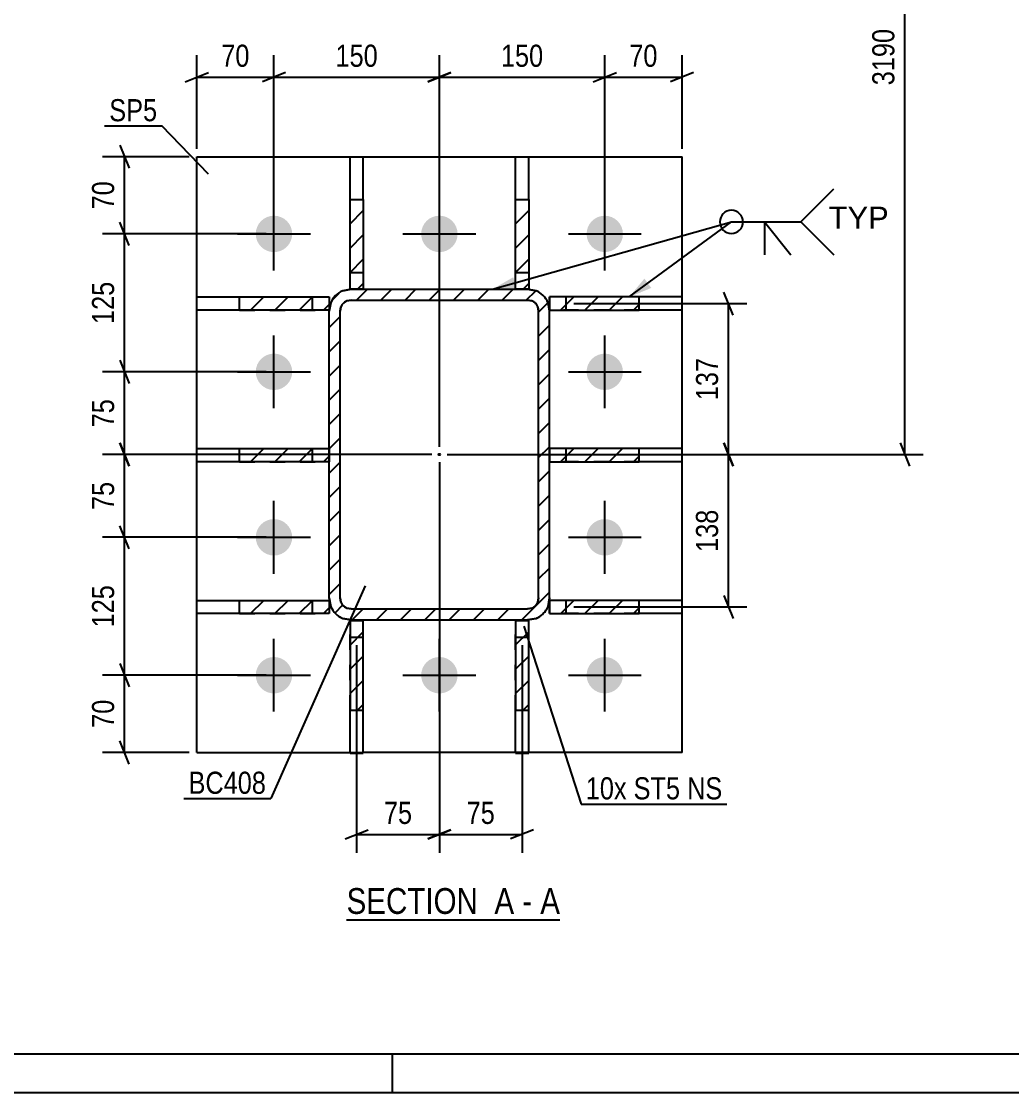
# Model space of a CAD drawing. Header units: millimetres. Extents: x 0 to 841, y 0 to 594.
# Drawn here: x 372.9 to 501.2, y 0 to 138.7 of the extents above; entities that cross this region are included whole.
import ezdxf

# ---------------------------------------------------------------- set-up
doc = ezdxf.new("R2010")
doc.units = ezdxf.units.MM
doc.linetypes.add('DXK_LINE_DOT2', pattern=[3.9198, 1.9599, -1.9599])
doc.linetypes.add('DXK_LINE_DOT3', pattern=[5.9187, 2.979, -0.9799, 0.9799, -0.9799])
doc.styles.add('Arial', font='ARIAL.TTF', dxfattribs={"height": 0.2})
doc.styles.add('Arial Narrow', font='ARIALN.TTF', dxfattribs={"height": 0.2})

# ---------------------------------------------------------------- blocks, each defined once
blk = doc.blocks.new('Unknown-761548467-1132')
at = {"color": 5, "linetype": 'Continuous'}
for p, q in [((5, 5), (836, 5)), ((421, 0), (421, 5)), ((0, 0), (841, 0))]:
    blk.add_line(p, q, dxfattribs=at)
blk = doc.blocks.new('Unknown-761548467-13 - 2475')
at = {"color": 6, "linetype": 'Continuous'}
blk.add_line((415.06, 22.39), (442.7, 22.39), dxfattribs=at)
at = {"color": 0, "linetype": 'Continuous'}
for points in [[(433.16, 23.14), (433.16, 26.64), (415.06, 26.64), (415.06, 23.14)], [(436.77, 23.14), (436.77, 26.64), (434.21, 26.64), (434.21, 23.14)], [(439.1, 23.14), (439.1, 26.64), (437.82, 26.64), (437.82, 23.14)], [(442.7, 23.14), (442.7, 26.64), (440.15, 26.64), (440.15, 23.14)]]:
    blk.add_wipeout(points, dxfattribs=at)
at = {"color": 7, "linetype": 'Continuous', "style": 'Arial Narrow'}
for s, p in [('SECTION ', (415.06, 23.14)), ('A', (434.21, 23.14)), ('A', (440.15, 23.14)), ('-', (437.82, 23.14))]:
    blk.add_text(s, height=3.34, dxfattribs=at).set_placement(p)
blk = doc.blocks.new('Part-761548467-2501 - 2475')
at = {"linetype": 'Continuous'}
h = blk.add_hatch(dxfattribs=at)
h.set_pattern_fill('', scale=0.7, style=0, pattern_type=0)
h.set_pattern_definition([(45, (441.3636, 103.0292), (-1.57154, 1.57154), [])])
h.paths.add_polyline_path([(452.96, 103.03), (441.36, 103.03), (441.36, 101.31), (452.96, 101.31)])
at = {"color": 7, "linetype": 'DXK_LINE_DOT2'}
for p, q in [((441.36, 101.31), (441.36, 103.03)), ((452.96, 103.03), (441.36, 103.03)), ((443.51, 101.31), (443.51, 103.03)), ((452.96, 101.31), (441.36, 101.31))]:
    blk.add_line(p, q, dxfattribs=at)
at = {"color": 2, "linetype": 'Continuous'}
for p, q in [((452.96, 103.03), (441.36, 103.03)), ((441.36, 103.03), (441.36, 101.31)), ((458.51, 103.03), (452.96, 103.03)), ((452.96, 101.31), (452.96, 103.03)), ((458.51, 101.31), (458.51, 103.03)), ((441.36, 101.31), (452.96, 101.31)), ((458.51, 101.31), (452.96, 101.31))]:
    blk.add_line(p, q, dxfattribs=at)
blk = doc.blocks.new('Part-761548467-2489 - 2475')
at = {"color": 2, "linetype": 'Continuous'}
for p, q in [((395.65, 44.05), (395.65, 121.2)), ((395.65, 121.2), (458.51, 121.2)), ((458.51, 44.05), (458.51, 121.2)), ((395.65, 44.05), (415.51, 44.05)), ((436.94, 44.05), (417.22, 44.05)), ((458.51, 44.05), (438.65, 44.05))]:
    blk.add_line(p, q, dxfattribs=at)
at = {"color": 7, "linetype": 'DXK_LINE_DOT2'}
for p, q in [((415.51, 44.05), (417.22, 44.05)), ((438.65, 44.05), (436.94, 44.05))]:
    blk.add_line(p, q, dxfattribs=at)
blk = doc.blocks.new('Bolt-761548467-2575 - 2475')
at = {"linetype": 'Continuous'}
for points in [[(403.29, 111.2, -1), (408.01, 111.2, -1)], [(424.72, 111.2, -1), (429.44, 111.2, -1)], [(446.15, 111.2, -1), (450.86, 111.2, -1)], [(403.29, 93.34, -1), (408.01, 93.34, -1)], [(446.15, 93.34, -1), (450.86, 93.34, -1)], [(403.29, 71.91, -1), (408.01, 71.91, -1)], [(446.15, 71.91, -1), (450.86, 71.91, -1)], [(403.29, 54.05, -1), (408.01, 54.05, -1)], [(424.72, 54.05, -1), (429.44, 54.05, -1)], [(446.15, 54.05, -1), (450.86, 54.05, -1)]]:
    blk.add_hatch(color=1, dxfattribs=at).paths.add_polyline_path(points)
at = {"color": 1, "linetype": 'Continuous'}
for p, q in [((405.65, 106.48), (405.65, 115.91)), ((427.08, 106.48), (427.08, 115.91)), ((448.51, 106.48), (448.51, 115.91)), ((400.94, 111.2), (410.36, 111.2)), ((422.36, 111.2), (431.79, 111.2)), ((443.79, 111.2), (453.22, 111.2)), ((405.65, 88.63), (405.65, 98.05)), ((448.51, 88.63), (448.51, 98.05)), ((400.94, 93.34), (410.36, 93.34)), ((443.79, 93.34), (453.22, 93.34)), ((405.65, 67.2), (405.65, 76.63)), ((448.51, 67.2), (448.51, 76.63)), ((400.94, 71.91), (410.36, 71.91)), ((443.79, 71.91), (453.22, 71.91)), ((405.65, 49.34), (405.65, 58.77)), ((427.08, 49.34), (427.08, 58.77)), ((448.51, 49.34), (448.51, 58.77)), ((400.94, 54.05), (410.36, 54.05)), ((422.36, 54.05), (431.79, 54.05)), ((443.79, 54.05), (453.22, 54.05))]:
    blk.add_line(p, q, dxfattribs=at)
blk = doc.blocks.new('Part-761548467-2506 - 2475')
at = {"linetype": 'Continuous'}
h = blk.add_hatch(dxfattribs=at)
h.set_pattern_fill('', scale=0.7, style=0, pattern_type=0)
h.set_pattern_definition([(45, (441.3636, 83.3863), (-1.57154, 1.57154), [])])
h.paths.add_polyline_path([(452.96, 83.39), (441.36, 83.39), (441.36, 81.67), (452.96, 81.67)])
at = {"color": 7, "linetype": 'DXK_LINE_DOT2'}
for p, q in [((441.36, 81.67), (441.36, 83.39)), ((452.96, 83.39), (441.36, 83.39)), ((443.51, 81.67), (443.51, 83.39)), ((452.96, 81.67), (441.36, 81.67))]:
    blk.add_line(p, q, dxfattribs=at)
at = {"color": 2, "linetype": 'Continuous'}
for p, q in [((452.96, 83.39), (441.36, 83.39)), ((441.36, 83.39), (441.36, 81.67)), ((458.51, 83.39), (452.96, 83.39)), ((452.96, 81.67), (452.96, 83.39)), ((458.51, 81.67), (458.51, 83.39)), ((441.36, 81.67), (452.96, 81.67)), ((458.51, 81.67), (452.96, 81.67))]:
    blk.add_line(p, q, dxfattribs=at)
blk = doc.blocks.new('Part-761548467-2511 - 2475')
at = {"linetype": 'Continuous'}
h = blk.add_hatch(dxfattribs=at)
h.set_pattern_fill('', scale=0.7, style=0, pattern_type=0)
h.set_pattern_definition([(45, (441.3636, 63.7435), (-1.57154, 1.57154), [])])
h.paths.add_polyline_path([(452.96, 63.74), (441.36, 63.74), (441.36, 62.03), (452.96, 62.03)])
at = {"color": 7, "linetype": 'DXK_LINE_DOT2'}
for p, q in [((441.36, 62.03), (441.36, 63.74)), ((452.96, 63.74), (441.36, 63.74)), ((443.51, 62.03), (443.51, 63.74)), ((452.96, 62.03), (441.36, 62.03))]:
    blk.add_line(p, q, dxfattribs=at)
at = {"color": 2, "linetype": 'Continuous'}
for p, q in [((452.96, 63.74), (441.36, 63.74)), ((441.36, 63.74), (441.36, 62.03)), ((458.51, 63.74), (452.96, 63.74)), ((452.96, 62.03), (452.96, 63.74)), ((458.51, 62.03), (458.51, 63.74)), ((441.36, 62.03), (452.96, 62.03)), ((458.51, 62.03), (452.96, 62.03))]:
    blk.add_line(p, q, dxfattribs=at)
blk = doc.blocks.new('Part-761548467-2516 - 2475')
at = {"linetype": 'Continuous'}
h = blk.add_hatch(dxfattribs=at)
h.set_pattern_fill('', scale=0.7, style=0, pattern_type=0)
h.set_pattern_definition([(45, (401.2002, 103.0292), (-1.57154, 1.57154), [])])
h.paths.add_polyline_path([(412.79, 103.03), (401.2, 103.03), (401.2, 101.31), (412.79, 101.31)])
at = {"color": 2, "linetype": 'Continuous'}
for p, q in [((395.65, 103.03), (401.2, 103.03)), ((395.65, 101.31), (395.65, 103.03)), ((401.2, 103.03), (412.79, 103.03)), ((401.2, 101.31), (401.2, 103.03)), ((412.79, 103.03), (412.79, 101.31)), ((401.2, 101.31), (395.65, 101.31)), ((412.79, 101.31), (401.2, 101.31))]:
    blk.add_line(p, q, dxfattribs=at)
at = {"color": 7, "linetype": 'DXK_LINE_DOT2'}
for p, q in [((401.2, 103.03), (412.79, 103.03)), ((410.65, 101.31), (410.65, 103.03)), ((412.79, 103.03), (412.79, 101.31)), ((401.2, 101.31), (412.79, 101.31))]:
    blk.add_line(p, q, dxfattribs=at)
blk = doc.blocks.new('Part-761548467-2521 - 2475')
at = {"linetype": 'Continuous'}
h = blk.add_hatch(dxfattribs=at)
h.set_pattern_fill('', scale=0.7, style=0, pattern_type=0)
h.set_pattern_definition([(45, (401.2002, 83.3863), (-1.57154, 1.57154), [])])
h.paths.add_polyline_path([(412.79, 83.39), (401.2, 83.39), (401.2, 81.67), (412.79, 81.67)])
at = {"color": 2, "linetype": 'Continuous'}
for p, q in [((395.65, 83.39), (401.2, 83.39)), ((395.65, 81.67), (395.65, 83.39)), ((401.2, 83.39), (412.79, 83.39)), ((401.2, 81.67), (401.2, 83.39)), ((412.79, 83.39), (412.79, 81.67)), ((401.2, 81.67), (395.65, 81.67)), ((412.79, 81.67), (401.2, 81.67))]:
    blk.add_line(p, q, dxfattribs=at)
at = {"color": 7, "linetype": 'DXK_LINE_DOT2'}
for p, q in [((401.2, 83.39), (412.79, 83.39)), ((410.65, 81.67), (410.65, 83.39)), ((412.79, 83.39), (412.79, 81.67)), ((401.2, 81.67), (412.79, 81.67))]:
    blk.add_line(p, q, dxfattribs=at)
blk = doc.blocks.new('Part-761548467-2526 - 2475')
at = {"linetype": 'Continuous'}
h = blk.add_hatch(dxfattribs=at)
h.set_pattern_fill('', scale=0.7, style=0, pattern_type=0)
h.set_pattern_definition([(45, (401.2002, 63.7435), (-1.57154, 1.57154), [])])
h.paths.add_polyline_path([(412.79, 63.74), (401.2, 63.74), (401.2, 62.03), (412.79, 62.03)])
at = {"color": 2, "linetype": 'Continuous'}
for p, q in [((395.65, 63.74), (401.2, 63.74)), ((395.65, 62.03), (395.65, 63.74)), ((401.2, 63.74), (412.79, 63.74)), ((401.2, 62.03), (401.2, 63.74)), ((412.79, 63.74), (412.79, 62.03)), ((401.2, 62.03), (395.65, 62.03)), ((412.79, 62.03), (401.2, 62.03))]:
    blk.add_line(p, q, dxfattribs=at)
at = {"color": 7, "linetype": 'DXK_LINE_DOT2'}
for p, q in [((401.2, 63.74), (412.79, 63.74)), ((410.65, 62.03), (410.65, 63.74)), ((412.79, 63.74), (412.79, 62.03)), ((401.2, 62.03), (412.79, 62.03))]:
    blk.add_line(p, q, dxfattribs=at)
blk = doc.blocks.new('Part-761548467-2531 - 2475')
at = {"linetype": 'Continuous'}
h = blk.add_hatch(dxfattribs=at)
h.set_pattern_fill('', scale=0.7, style=0, pattern_type=0)
h.set_pattern_definition([(45, (415.5065, 61.1006), (-1.57154, 1.57154), [])])
h.paths.add_polyline_path([(417.22, 61.1), (415.51, 61.1), (415.51, 49.51), (417.22, 49.51)])
at = {"color": 7, "linetype": 'DXK_LINE_DOT2'}
for p, q in [((415.51, 49.51), (415.51, 61.1)), ((417.22, 61.1), (415.51, 61.1)), ((417.22, 49.51), (417.22, 61.1)), ((415.51, 58.96), (417.22, 58.96))]:
    blk.add_line(p, q, dxfattribs=at)
at = {"color": 2, "linetype": 'Continuous'}
for p, q in [((417.22, 61.1), (415.51, 61.1)), ((415.51, 61.1), (415.51, 49.51)), ((417.22, 49.51), (417.22, 61.1)), ((415.51, 43.96), (415.51, 49.51)), ((415.51, 49.51), (417.22, 49.51)), ((417.22, 43.96), (417.22, 49.51)), ((415.51, 43.96), (417.22, 43.96))]:
    blk.add_line(p, q, dxfattribs=at)
blk = doc.blocks.new('Part-761548467-2536 - 2475')
at = {"linetype": 'Continuous'}
h = blk.add_hatch(dxfattribs=at)
h.set_pattern_fill('', scale=0.7, style=0, pattern_type=0)
h.set_pattern_definition([(45, (436.935, 61.1006), (-1.57154, 1.57154), [])])
h.paths.add_polyline_path([(438.65, 61.1), (436.94, 61.1), (436.94, 49.51), (438.65, 49.51)])
at = {"color": 7, "linetype": 'DXK_LINE_DOT2'}
for p, q in [((436.94, 49.51), (436.94, 61.1)), ((438.65, 61.1), (436.94, 61.1)), ((438.65, 49.51), (438.65, 61.1)), ((436.94, 58.96), (438.65, 58.96))]:
    blk.add_line(p, q, dxfattribs=at)
at = {"color": 2, "linetype": 'Continuous'}
for p, q in [((438.65, 61.1), (436.94, 61.1)), ((436.94, 61.1), (436.94, 49.51)), ((438.65, 49.51), (438.65, 61.1)), ((436.94, 43.96), (436.94, 49.51)), ((436.94, 49.51), (438.65, 49.51)), ((438.65, 43.96), (438.65, 49.51)), ((436.94, 43.96), (438.65, 43.96))]:
    blk.add_line(p, q, dxfattribs=at)
blk = doc.blocks.new('Part-761548467-2541 - 2475')
at = {"linetype": 'Continuous'}
h = blk.add_hatch(dxfattribs=at)
h.set_pattern_fill('', scale=0.7, style=0, pattern_type=0)
h.set_pattern_definition([(45, (415.5065, 115.646), (-1.57154, 1.57154), [])])
h.paths.add_polyline_path([(417.22, 115.65), (415.51, 115.65), (415.51, 104.05), (417.22, 104.05)])
at = {"color": 2, "linetype": 'Continuous'}
for p, q in [((415.51, 121.2), (417.22, 121.2)), ((415.51, 115.65), (415.51, 121.2)), ((417.22, 115.65), (417.22, 121.2)), ((415.51, 104.05), (415.51, 115.65)), ((415.51, 115.65), (417.22, 115.65)), ((417.22, 115.65), (417.22, 104.05)), ((417.22, 104.05), (415.51, 104.05))]:
    blk.add_line(p, q, dxfattribs=at)
at = {"color": 7, "linetype": 'DXK_LINE_DOT2'}
for p, q in [((415.51, 104.05), (415.51, 115.65)), ((417.22, 115.65), (417.22, 104.05)), ((415.51, 106.2), (417.22, 106.2)), ((417.22, 104.05), (415.51, 104.05))]:
    blk.add_line(p, q, dxfattribs=at)
blk = doc.blocks.new('Part-761548467-2546 - 2475')
at = {"linetype": 'Continuous'}
h = blk.add_hatch(dxfattribs=at)
h.set_pattern_fill('', scale=0.7, style=0, pattern_type=0)
h.set_pattern_definition([(45, (436.935, 115.646), (-1.57154, 1.57154), [])])
h.paths.add_polyline_path([(438.65, 115.65), (436.94, 115.65), (436.94, 104.05), (438.65, 104.05)])
at = {"color": 2, "linetype": 'Continuous'}
for p, q in [((436.94, 121.2), (438.65, 121.2)), ((436.94, 115.65), (436.94, 121.2)), ((438.65, 115.65), (438.65, 121.2)), ((436.94, 104.05), (436.94, 115.65)), ((436.94, 115.65), (438.65, 115.65)), ((438.65, 115.65), (438.65, 104.05)), ((438.65, 104.05), (436.94, 104.05))]:
    blk.add_line(p, q, dxfattribs=at)
at = {"color": 7, "linetype": 'DXK_LINE_DOT2'}
for p, q in [((436.94, 104.05), (436.94, 115.65)), ((438.65, 115.65), (438.65, 104.05)), ((436.94, 106.2), (438.65, 106.2)), ((438.65, 104.05), (436.94, 104.05))]:
    blk.add_line(p, q, dxfattribs=at)
blk = doc.blocks.new('Part-761548467-2580 - 2475')
at = {"linetype": 'Continuous'}
h = blk.add_hatch(dxfattribs=at)
h.set_pattern_fill('', scale=0.7, style=0, pattern_type=0)
h.set_pattern_definition([(45, (441.1462, 102.2907), (-1.57154, 1.57154), [])])
h.paths.add_polyline_path([(441.36, 101.2), (441.15, 102.29), (440.53, 103.22), (439.6, 103.84), (438.51, 104.05), (415.65, 104.05), (414.56, 103.84), (413.63, 103.22), (413.01, 102.29), (412.79, 101.2), (412.79, 64.05), (413.01, 62.96), (413.63, 62.03), (414.56, 61.41), (415.65, 61.2), (438.51, 61.2), (439.6, 61.41), (440.53, 62.03), (441.15, 62.96), (441.36, 64.05)])
h.paths.add_polyline_path([(439.83, 63.51), (439.52, 63.04), (439.05, 62.73), (438.51, 62.63), (415.65, 62.63), (415.1, 62.73), (414.64, 63.04), (414.33, 63.51), (414.22, 64.05), (414.22, 101.2), (414.33, 101.74), (414.64, 102.21), (415.1, 102.52), (415.65, 102.63), (438.51, 102.63), (439.05, 102.52), (439.52, 102.21), (439.83, 101.74), (439.94, 101.2), (439.94, 64.05)])
blk.add_hatch(color=30, dxfattribs=at).paths.add_polyline_path([(427.08, 82.53, -1), (427.08, 82.73, -1)])
at = {"color": 7, "linetype": 'DXK_LINE_DOT2'}
for p, q in [((414.56, 103.84), (415.65, 104.05)), ((415.65, 104.05), (438.51, 104.05)), ((438.51, 104.05), (439.6, 103.84)), ((412.79, 101.2), (413.01, 102.29)), ((414.33, 101.74), (414.22, 101.2)), ((415.65, 102.63), (415.1, 102.52)), ((415.65, 102.63), (438.51, 102.63)), ((439.05, 102.52), (438.51, 102.63)), ((439.94, 101.2), (439.83, 101.74)), ((441.15, 102.29), (441.36, 101.2)), ((412.79, 64.05), (412.79, 101.2)), ((414.22, 64.05), (414.22, 101.2)), ((439.94, 64.05), (439.94, 101.2)), ((441.36, 64.05), (441.36, 101.2)), ((413.01, 62.96), (412.79, 64.05)), ((414.22, 64.05), (414.33, 63.51)), ((439.83, 63.51), (439.94, 64.05)), ((441.36, 64.05), (441.15, 62.96)), ((415.1, 62.73), (415.65, 62.63)), ((415.65, 62.63), (438.51, 62.63)), ((438.51, 62.63), (439.05, 62.73)), ((415.65, 61.2), (414.56, 61.41)), ((415.65, 61.2), (438.51, 61.2)), ((439.6, 61.41), (438.51, 61.2))]:
    blk.add_line(p, q, dxfattribs=at)
at = {"color": 2, "linetype": 'Continuous'}
for p, q in [((415.65, 104.05), (414.56, 103.84)), ((415.65, 104.05), (438.51, 104.05)), ((439.6, 103.84), (438.51, 104.05)), ((413.01, 102.29), (412.79, 101.2)), ((414.22, 101.2), (414.33, 101.74)), ((415.1, 102.52), (415.65, 102.63)), ((415.65, 102.63), (438.51, 102.63)), ((438.51, 102.63), (439.05, 102.52)), ((439.83, 101.74), (439.94, 101.2)), ((441.36, 101.2), (441.15, 102.29)), ((412.79, 64.05), (412.79, 101.2)), ((414.22, 64.05), (414.22, 101.2)), ((439.94, 64.05), (439.94, 101.2)), ((441.36, 64.05), (441.36, 101.2)), ((412.79, 64.05), (413.01, 62.96)), ((414.33, 63.51), (414.22, 64.05)), ((439.94, 64.05), (439.83, 63.51)), ((441.15, 62.96), (441.36, 64.05)), ((415.65, 62.63), (415.1, 62.73)), ((415.65, 62.63), (438.51, 62.63)), ((439.05, 62.73), (438.51, 62.63)), ((414.56, 61.41), (415.65, 61.2)), ((415.65, 61.2), (438.51, 61.2)), ((438.51, 61.2), (439.6, 61.41))]:
    blk.add_line(p, q, dxfattribs=at)
at = {"color": 7, "linetype": 'DXK_LINE_DOT3'}
blk.add_line((427.08, 82.63), (427.08, 82.63), dxfattribs=at)
at = {"color": 30, "linetype": 'DXK_LINE_DOT3'}
blk.add_line((427.08, 82.63), (427.08, 82.63), dxfattribs=at)
at = {"color": 30, "linetype": 'Continuous'}
blk.add_circle((427.08, 82.63), 0.1, dxfattribs=at)
at = {"color": 7, "linetype": 'DXK_LINE_DOT2'}
for centre, radius, start, end in [((415.65, 101.2), 2.86, 112.5, 157.5), ((438.51, 101.2), 2.86, 22.5, 67.5), ((415.65, 101.2), 1.43, 112.5, 157.5), ((438.51, 101.2), 1.43, 22.5, 67.5), ((415.65, 64.05), 2.86, 202.5, 247.5), ((415.65, 64.05), 1.43, 202.5, 247.5), ((438.51, 64.05), 1.43, 292.5, 337.5), ((438.51, 64.05), 2.86, 292.5, 337.5)]:
    blk.add_arc(centre, radius, start, end, dxfattribs=at)
at = {"color": 2, "linetype": 'Continuous'}
for centre, radius, start, end in [((415.65, 101.2), 2.86, 112.5, 157.5), ((438.51, 101.2), 2.86, 22.5, 67.5), ((415.65, 101.2), 1.43, 112.5, 157.5), ((438.51, 101.2), 1.43, 22.5, 67.5), ((415.65, 64.05), 2.86, 202.5, 247.5), ((415.65, 64.05), 1.43, 202.5, 247.5), ((438.51, 64.05), 1.43, 292.5, 337.5), ((438.51, 64.05), 2.86, 292.5, 337.5)]:
    blk.add_arc(centre, radius, start, end, dxfattribs=at)
blk = doc.blocks.new('StraightDimension-761548467-2740 - 2475')
at = {"color": 7, "linetype": 'Continuous'}
for p, q in [((427.08, 83.63), (427.08, 134.34)), ((448.51, 112.2), (448.51, 134.34)), ((428.58, 132.09), (425.58, 130.89)), ((447.01, 130.89), (450.01, 132.09)), ((427.08, 131.49), (448.51, 131.49))]:
    blk.add_line(p, q, dxfattribs=at)
at = {"color": 0}
blk.add_wipeout([(441.13, 132.24), (441.13, 136.44), (434.45, 136.44), (434.45, 132.24)], dxfattribs=at)
at = {"color": 3, "style": 'Arial Narrow'}
blk.add_text('150', height=2.863, dxfattribs=at).set_placement((435.05, 132.84))
blk = doc.blocks.new('StraightDimension-761548467-5779 - 2475')
at = {"color": 7, "linetype": 'Continuous'}
for p, q in [((385.69, 94.84), (386.89, 91.84)), ((404.65, 93.34), (383.44, 93.34)), ((386.29, 82.63), (386.29, 93.34)), ((386.89, 81.13), (385.69, 84.13)), ((426.08, 82.63), (383.44, 82.63))]:
    blk.add_line(p, q, dxfattribs=at)
at = {"color": 0}
blk.add_wipeout([(385.54, 90.41), (381.34, 90.41), (381.34, 85.55), (385.54, 85.55)], dxfattribs=at)
at = {"color": 3, "style": 'Arial Narrow'}
blk.add_text('75', height=2.863, rotation=90.0002, dxfattribs=at).set_placement((384.94, 86.15))
blk = doc.blocks.new('StraightDimension-761548467-5777 - 2475')
at = {"color": 7, "linetype": 'Continuous'}
for p, q in [((385.69, 122.7), (386.89, 119.7)), ((394.65, 121.2), (383.44, 121.2)), ((386.29, 111.2), (386.29, 121.2)), ((386.89, 109.7), (385.69, 112.7)), ((404.65, 111.2), (383.44, 111.2))]:
    blk.add_line(p, q, dxfattribs=at)
at = {"color": 0}
blk.add_wipeout([(385.54, 118.63), (381.34, 118.63), (381.34, 113.77), (385.54, 113.77)], dxfattribs=at)
at = {"color": 3, "style": 'Arial Narrow'}
blk.add_text('70', height=2.863, rotation=90.0002, dxfattribs=at).set_placement((384.94, 114.37))
blk = doc.blocks.new('StraightDimension-761548467-12500 - 2475')
at = {"color": 7, "linetype": 'Continuous'}
for p, q in [((465.13, 100.67), (463.93, 103.67)), ((444.51, 102.17), (466.93, 102.17)), ((464.53, 82.63), (464.53, 102.17)), ((463.93, 84.13), (465.13, 81.13)), ((428.08, 82.63), (466.93, 82.63))]:
    blk.add_line(p, q, dxfattribs=at)
at = {"color": 0}
blk.add_wipeout([(463.78, 95.74), (459.58, 95.74), (459.58, 89.06), (463.78, 89.06)], dxfattribs=at)
at = {"color": 3, "style": 'Arial Narrow'}
blk.add_text('137', height=2.863, rotation=90.0002, dxfattribs=at).set_placement((463.18, 89.66))
blk = doc.blocks.new('StraightDimension-761548467-12501 - 2475')
at = {"color": 7, "linetype": 'Continuous'}
for p, q in [((465.13, 81.13), (463.93, 84.13)), ((428.08, 82.63), (466.93, 82.63)), ((464.53, 62.89), (464.53, 82.63)), ((463.93, 64.39), (465.13, 61.39)), ((444.51, 62.89), (466.93, 62.89))]:
    blk.add_line(p, q, dxfattribs=at)
at = {"color": 0}
blk.add_wipeout([(463.78, 76.1), (459.58, 76.1), (459.58, 69.41), (463.78, 69.41)], dxfattribs=at)
at = {"color": 3, "style": 'Arial Narrow'}
blk.add_text('138', height=2.863, rotation=90.0002, dxfattribs=at).set_placement((463.18, 70.01))
blk = doc.blocks.new('StraightDimension-761548467-2768 - 2475')
at = {"color": 7, "linetype": 'Continuous'}
for p, q in [((395.65, 122.2), (395.65, 134.34)), ((405.65, 112.2), (405.65, 134.34)), ((394.15, 130.89), (397.15, 132.09)), ((407.15, 132.09), (404.15, 130.89)), ((395.65, 131.49), (405.65, 131.49))]:
    blk.add_line(p, q, dxfattribs=at)
at = {"color": 0}
blk.add_wipeout([(403.08, 132.24), (403.08, 136.44), (398.22, 136.44), (398.22, 132.24)], dxfattribs=at)
at = {"color": 3, "style": 'Arial Narrow'}
blk.add_text('70', height=2.863, dxfattribs=at).set_placement((398.82, 132.84))
blk = doc.blocks.new('StraightDimension-761548467-2870 - 2475')
at = {"color": 7, "linetype": 'Continuous'}
for p, q in [((427.08, 81.63), (427.08, 31.04)), ((437.79, 57.96), (437.79, 31.04)), ((425.58, 32.84), (428.58, 34.04)), ((427.08, 33.44), (437.79, 33.44)), ((439.29, 34.04), (436.29, 32.84))]:
    blk.add_line(p, q, dxfattribs=at)
at = {"color": 0}
blk.add_wipeout([(434.86, 34.19), (434.86, 38.39), (430.01, 38.39), (430.01, 34.19)], dxfattribs=at)
at = {"color": 3, "style": 'Arial Narrow'}
blk.add_text('75', height=2.863, dxfattribs=at).set_placement((430.61, 34.79))
blk = doc.blocks.new('StraightDimension-761548467-2754 - 2475')
at = {"color": 7, "linetype": 'Continuous'}
for p, q in [((405.65, 112.2), (405.65, 134.34)), ((427.08, 83.63), (427.08, 134.34)), ((407.15, 132.09), (404.15, 130.89)), ((425.58, 130.89), (428.58, 132.09)), ((405.65, 131.49), (427.08, 131.49))]:
    blk.add_line(p, q, dxfattribs=at)
at = {"color": 0}
blk.add_wipeout([(419.71, 132.24), (419.71, 136.44), (413.02, 136.44), (413.02, 132.24)], dxfattribs=at)
at = {"color": 3, "style": 'Arial Narrow'}
blk.add_text('150', height=2.863, dxfattribs=at).set_placement((413.62, 132.84))
blk = doc.blocks.new('StraightDimension-761548467-5781 - 2475')
at = {"color": 7, "linetype": 'Continuous'}
for p, q in [((386.89, 70.41), (385.69, 73.41)), ((404.65, 71.91), (383.44, 71.91)), ((386.29, 54.05), (386.29, 71.91)), ((385.69, 55.55), (386.89, 52.55)), ((404.65, 54.05), (383.44, 54.05))]:
    blk.add_line(p, q, dxfattribs=at)
at = {"color": 0}
blk.add_wipeout([(385.54, 66.33), (381.34, 66.33), (381.34, 59.64), (385.54, 59.64)], dxfattribs=at)
at = {"color": 3, "style": 'Arial Narrow'}
blk.add_text('125', height=2.863, rotation=90.0002, dxfattribs=at).set_placement((384.94, 60.24))
blk = doc.blocks.new('StraightDimension-761548467-5782 - 2475')
at = {"color": 7, "linetype": 'Continuous'}
for p, q in [((385.69, 55.55), (386.89, 52.55)), ((404.65, 54.05), (383.44, 54.05)), ((386.29, 44.05), (386.29, 54.05)), ((386.89, 42.55), (385.69, 45.55)), ((394.65, 44.05), (383.44, 44.05))]:
    blk.add_line(p, q, dxfattribs=at)
at = {"color": 0}
blk.add_wipeout([(385.54, 51.48), (381.34, 51.48), (381.34, 46.63), (385.54, 46.63)], dxfattribs=at)
at = {"color": 3, "style": 'Arial Narrow'}
blk.add_text('70', height=2.863, rotation=90.0002, dxfattribs=at).set_placement((384.94, 47.23))
blk = doc.blocks.new('StraightDimension-761548467-2663 - 2475')
at = {"color": 7, "linetype": 'Continuous'}
for p, q in [((487.97, 184.08), (486.77, 187.08)), ((428.08, 185.58), (489.77, 185.58)), ((487.37, 82.63), (487.37, 185.58)), ((486.77, 84.13), (487.97, 81.13)), ((428.08, 82.63), (489.77, 82.63))]:
    blk.add_line(p, q, dxfattribs=at)
at = {"color": 0}
blk.add_wipeout([(486.62, 138.36), (482.42, 138.36), (482.42, 129.85), (486.62, 129.85)], dxfattribs=at)
at = {"color": 3, "style": 'Arial Narrow'}
blk.add_text('3190', height=2.863, rotation=90.0002, dxfattribs=at).set_placement((486.02, 130.45))
blk = doc.blocks.new('StraightDimension-761548467-2730 - 2475')
at = {"color": 7, "linetype": 'Continuous'}
for p, q in [((448.51, 112.2), (448.51, 134.34)), ((458.51, 122.2), (458.51, 134.34)), ((447.01, 130.89), (450.01, 132.09)), ((460.01, 132.09), (457.01, 130.89)), ((448.51, 131.49), (458.51, 131.49))]:
    blk.add_line(p, q, dxfattribs=at)
at = {"color": 0}
blk.add_wipeout([(455.93, 132.24), (455.93, 136.44), (451.08, 136.44), (451.08, 132.24)], dxfattribs=at)
at = {"color": 3, "style": 'Arial Narrow'}
blk.add_text('70', height=2.863, dxfattribs=at).set_placement((451.68, 132.84))
blk = doc.blocks.new('StraightDimension-761548467-2881 - 2475')
at = {"color": 7, "linetype": 'Continuous'}
for p, q in [((427.08, 81.63), (427.08, 31.04)), ((416.36, 57.96), (416.36, 31.04)), ((414.86, 32.84), (417.86, 34.04)), ((416.36, 33.44), (427.08, 33.44)), ((428.58, 34.04), (425.58, 32.84))]:
    blk.add_line(p, q, dxfattribs=at)
at = {"color": 0}
blk.add_wipeout([(424.15, 34.19), (424.15, 38.39), (419.29, 38.39), (419.29, 34.19)], dxfattribs=at)
at = {"color": 3, "style": 'Arial Narrow'}
blk.add_text('75', height=2.863, dxfattribs=at).set_placement((419.89, 34.79))
blk = doc.blocks.new('StraightDimension-761548467-5778 - 2475')
at = {"color": 7, "linetype": 'Continuous'}
for p, q in [((386.89, 109.7), (385.69, 112.7)), ((404.65, 111.2), (383.44, 111.2)), ((386.29, 93.34), (386.29, 111.2)), ((385.69, 94.84), (386.89, 91.84)), ((404.65, 93.34), (383.44, 93.34))]:
    blk.add_line(p, q, dxfattribs=at)
at = {"color": 0}
blk.add_wipeout([(385.54, 105.61), (381.34, 105.61), (381.34, 98.93), (385.54, 98.93)], dxfattribs=at)
at = {"color": 3, "style": 'Arial Narrow'}
blk.add_text('125', height=2.863, rotation=90.0002, dxfattribs=at).set_placement((384.94, 99.53))
blk = doc.blocks.new('StraightDimension-761548467-5780 - 2475')
at = {"color": 7, "linetype": 'Continuous'}
for p, q in [((385.69, 84.13), (386.89, 81.13)), ((426.08, 82.63), (383.44, 82.63)), ((386.29, 71.91), (386.29, 82.63)), ((386.89, 70.41), (385.69, 73.41)), ((404.65, 71.91), (383.44, 71.91))]:
    blk.add_line(p, q, dxfattribs=at)
at = {"color": 0}
blk.add_wipeout([(385.54, 79.7), (381.34, 79.7), (381.34, 74.84), (385.54, 74.84)], dxfattribs=at)
at = {"color": 3, "style": 'Arial Narrow'}
blk.add_text('75', height=2.863, rotation=90.0002, dxfattribs=at).set_placement((384.94, 75.44))
blk = doc.blocks.new('WeldMark-761548467-12589 - 2475')
at = {"linetype": 'Continuous'}
for points in [[(437.06, 104.14), (433.97, 104.05), (436.65, 105.59)], [(454.53, 104.2), (451.67, 103.03), (453.64, 105.41)]]:
    blk.add_hatch(color=30, dxfattribs=at).paths.add_polyline_path(points)
at = {"color": 30, "linetype": 'Continuous'}
for p, q in [((433.97, 104.05), (464.91, 112.76)), ((451.67, 103.03), (464.91, 112.76)), ((464.91, 112.76), (473.91, 112.76))]:
    blk.add_line(p, q, dxfattribs=at)
at = {"color": 3, "linetype": 'Continuous'}
for q in [(472.63, 108.47), (469.2, 108.47)]:
    blk.add_line((469.2, 112.76), q, dxfattribs=at)
for start, end in [(90, 270), (270, 90)]:
    blk.add_arc((464.91, 112.76), 1.5, start, end, dxfattribs=at)
at = {"color": 0, "linetype": 'Continuous'}
blk.add_wipeout([(485.29, 111.86), (485.29, 114.86), (477.51, 114.86), (477.51, 111.86)], dxfattribs=at)
blk.add_wipeout([(485.29, 111.86), (485.29, 114.86), (477.51, 114.86), (477.51, 111.86)], dxfattribs=at)
at = {"color": 3, "linetype": 'Continuous'}
for q in [(478.2, 117.04), (478.2, 108.47)]:
    blk.add_line((473.91, 112.76), q, dxfattribs=at)
at = {"color": 3, "linetype": 'Continuous', "style": 'Arial'}
blk.add_text('TYP', height=2.865, dxfattribs=at).set_placement((477.51, 111.86))
blk = doc.blocks.new('Mark-761548467-2485 - 2475')
at = {"color": 0}
blk.add_wipeout([(390.52, 125.79), (390.52, 128.79), (384.31, 128.79), (384.31, 125.79)], dxfattribs=at)
blk.add_wipeout([(390.52, 125.79), (390.52, 128.79), (384.31, 128.79), (384.31, 125.79)], dxfattribs=at)
at = {"color": 30, "linetype": 'Continuous'}
for p in [(383.71, 125.19), (397.17, 118.92)]:
    blk.add_line(p, (391.12, 125.19), dxfattribs=at)
at = {"color": 3, "style": 'Arial Narrow'}
blk.add_text('SP5', height=2.863, dxfattribs=at).set_placement((384.31, 125.79))
blk = doc.blocks.new('Mark-761548467-2576 - 2475')
at = {"color": 0}
blk.add_wipeout([(404.63, 38.69), (404.63, 41.69), (394.58, 41.69), (394.58, 38.69)], dxfattribs=at)
blk.add_wipeout([(404.63, 38.69), (404.63, 41.69), (394.58, 41.69), (394.58, 38.69)], dxfattribs=at)
at = {"color": 30, "linetype": 'Continuous'}
for p in [(417.46, 65.64), (393.98, 38.09)]:
    blk.add_line(p, (405.23, 38.09), dxfattribs=at)
at = {"color": 3, "style": 'Arial Narrow'}
blk.add_text('BC408', height=2.863, dxfattribs=at).set_placement((394.58, 38.69))
blk = doc.blocks.new('MarkSet-761548467-3012 - 2475')
at = {"color": 0}
for points in [[(451.34, 37.97), (451.34, 40.97), (446.04, 40.97), (446.04, 37.97)], [(458.27, 37.97), (458.27, 40.97), (452.24, 40.97), (452.24, 37.97)], [(463.73, 37.97), (463.73, 40.97), (459.17, 40.97), (459.17, 37.97)]]:
    blk.add_wipeout(points, dxfattribs=at)
for points in [[(451.34, 37.97), (451.34, 40.97), (446.04, 40.97), (446.04, 37.97)], [(458.27, 37.97), (458.27, 40.97), (452.24, 40.97), (452.24, 37.97)], [(463.73, 37.97), (463.73, 40.97), (459.17, 40.97), (459.17, 37.97)]]:
    blk.add_wipeout(points, dxfattribs=at)
at = {"color": 30, "linetype": 'Continuous'}
for p, q in [((438.04, 60.42), (445.44, 37.37)), ((445.44, 37.37), (464.33, 37.37))]:
    blk.add_line(p, q, dxfattribs=at)
at = {"color": 3, "style": 'Arial Narrow'}
for s, p in [('10x', (446.04, 37.97)), ('ST5', (452.24, 37.97)), ('NS', (459.17, 37.97))]:
    blk.add_text(s, height=2.863, dxfattribs=at).set_placement(p)

msp = doc.modelspace()

# ---------------------------------------------------------------- block references
for name in ['Unknown-761548467-1132', 'Part-761548467-2489 - 2475', 'Part-761548467-2541 - 2475', 'Part-761548467-2546 - 2475', 'Bolt-761548467-2575 - 2475', 'Part-761548467-2580 - 2475', 'Part-761548467-2516 - 2475', 'Part-761548467-2501 - 2475', 'Part-761548467-2521 - 2475', 'Part-761548467-2506 - 2475', 'Part-761548467-2526 - 2475', 'Part-761548467-2511 - 2475', 'Part-761548467-2531 - 2475', 'Part-761548467-2536 - 2475']:
    msp.add_blockref(name, (0, 0))

# ---------------------------------------------------------------- next in the draw order: block references
for name in ['StraightDimension-761548467-2740 - 2475', 'StraightDimension-761548467-5777 - 2475', 'StraightDimension-761548467-5781 - 2475', 'Unknown-761548467-13 - 2475']:
    msp.add_blockref(name, (0, 0))

# ---------------------------------------------------------------- next in the draw order: block references
for name in ['StraightDimension-761548467-2768 - 2475', 'StraightDimension-761548467-12500 - 2475', 'StraightDimension-761548467-5779 - 2475', 'StraightDimension-761548467-5782 - 2475']:
    msp.add_blockref(name, (0, 0))

# ---------------------------------------------------------------- next in the draw order: block references
for name in ['Mark-761548467-2485 - 2475', 'StraightDimension-761548467-12501 - 2475']:
    msp.add_blockref(name, (0, 0))

# ---------------------------------------------------------------- next in the draw order: block references
for name in ['StraightDimension-761548467-2754 - 2475', 'StraightDimension-761548467-2870 - 2475']:
    msp.add_blockref(name, (0, 0))

# ---------------------------------------------------------------- next in the draw order: block references
for name in ['StraightDimension-761548467-2663 - 2475', 'StraightDimension-761548467-5778 - 2475', 'MarkSet-761548467-3012 - 2475']:
    msp.add_blockref(name, (0, 0))

# ---------------------------------------------------------------- next in the draw order: block references
for name in ['StraightDimension-761548467-2730 - 2475', 'StraightDimension-761548467-2881 - 2475']:
    msp.add_blockref(name, (0, 0))

# ---------------------------------------------------------------- next in the draw order: block references
for name in ['WeldMark-761548467-12589 - 2475', 'StraightDimension-761548467-5780 - 2475', 'Mark-761548467-2576 - 2475']:
    msp.add_blockref(name, (0, 0))

doc.saveas('drawing.dxf')
